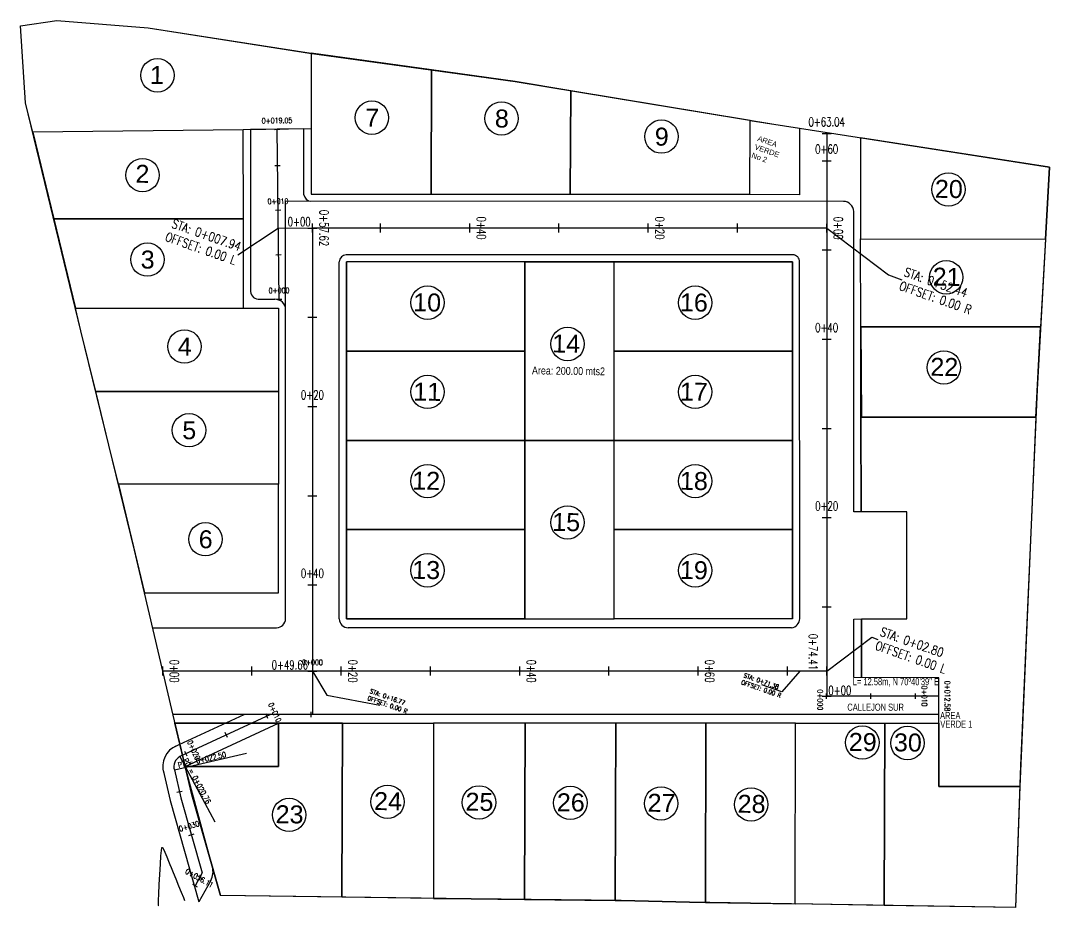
# Model space of a CAD drawing. Header units: metres. Extents: x 604533 to 608048, y 1310709 to 1311860.
# Drawn here: x 607491.9 to 607607.2, y 1311709.9 to 1311809.3 of the extents above; entities that cross this region are included whole.
import ezdxf
from ezdxf.enums import TextEntityAlignment as Align

# ---------------------------------------------------------------- set-up
doc = ezdxf.new("R2010")
doc.units = ezdxf.units.M
doc.header["$LTSCALE"] = 0.0254
doc.header["$MEASUREMENT"] = 0
for name, color, linetype in [('A CIVIL', 6, 'Continuous'), ('CVL_CUADCON_LIN', 8, 'Continuous'), ('EJE CALLE ESTE-TXT-ROAD-STAT', 7, 'Continuous'), ('EJE CALLE NORTE-TXT-ROAD-STAT', 7, 'Continuous'), ('EJE CALLE OESTE-TXT-ROAD-STAT', 7, 'Continuous'), ('EJE DE CANAL-TXT-ROAD-STAT', 7, 'Continuous'), ('EJE ED CALLE SUR-TXT-ROAD-STAT', 7, 'Continuous'), ('EJES', 30, 'Continuous'), ('LOTES', 3, 'Continuous'), ('perfiles', 3, 'Continuous'), ('POLIGONO', 4, 'Continuous'), ('ROTULOS LOTES', 1, 'Continuous'), ('STALBL', 7, 'Continuous'), ('STAPTS', 7, 'Continuous'), ('VENTANAS', 252, 'Continuous')]:
    doc.layers.add(name, color=color, linetype=linetype)
doc.styles.add('ALINEAMIENTO', font='romans.shx', dxfattribs={"width": 0.7, "height": 1})
doc.styles.add('ALINEAMIENTO 2', font='romans.shx', dxfattribs={"width": 0.7, "height": 0.6})
doc.styles.add('COTA ELE', font='romans.shx', dxfattribs={"height": 5})
doc.styles.add('ele lot', font='ARIALN.TTF', dxfattribs={"width": 0.7, "height": 0.75})
doc.styles.add('perfiles', font='romans.shx', dxfattribs={"width": 0.8, "height": 1})
doc.styles.add('ROTULOS', font='arial.ttf', dxfattribs={"height": 3})
doc.styles.get("Standard").update_dxf_attribs({"font": 'arial.ttf'})
doc.styles.add('TSN - Arial Narrow', font='ARIALN.TTF')
doc.dimstyles.new('COMEN PERFIL', dxfattribs={"dimscale": 40, "dimtxt": 5, "dimasz": 100, "dimexe": 0.005, "dimexo": 0.005, "dimgap": 0.005, "dimtad": 2, "dimzin": 0, "dimdsep": 46, "dimtxsty": 'COTA ELE', "dimcen": 0.09, "dimclrd": 1, "dimclre": 1, "dimclrt": 3, "dimadec": 0, "dimazin": 0, "dimtfac": 1, "dimtofl": 0, "dimtmove": 0, "dimatfit": 3, "dimldrblk": 'ARCHTICK', "dimfxl": 1, "dimtolj": 1, "dimtzin": 0, "dimarcsym": 0})
doc.dimstyles.new('LOTES', dxfattribs={"dimscale": 0.001, "dimtxt": 1, "dimasz": 100, "dimexe": 0.005, "dimexo": 0.005, "dimgap": 0.005, "dimtad": 2, "dimzin": 0, "dimdsep": 46, "dimtxsty": 'ALINEAMIENTO', "dimcen": 0.09, "dimclrd": 1, "dimclre": 1, "dimclrt": 3, "dimadec": 0, "dimazin": 0, "dimtfac": 1, "dimtofl": 0, "dimtmove": 0, "dimatfit": 3, "dimldrblk": 'ARCHTICK', "dimfxl": 1, "dimtolj": 1, "dimtzin": 0, "dimarcsym": 0})

# ---------------------------------------------------------------- blocks, each defined once
blk = doc.blocks.new('_ArchTick')
at = {"color": 0, "linetype": 'ByBlock', "const_width": 0.15}
blk.add_lwpolyline([(-0.5, -0.5), (0.5, 0.5)], dxfattribs=at)
blk = doc.blocks.new('lbl_tic')
blk.add_line((0, -0.04165), (0, 0.04165))
blk = doc.blocks.new('sta_tic')
blk.add_line((0, -0.04165), (0, 0.04165))

msp = doc.modelspace()

# ---------------------------------------------------------------- linework, layer by layer
for p, q in [((607517.655, 1311797.091, -0.5), (607517.675, 1311778.931, -0.5)), ((607523.65, 1311789.786, -0.5), (607523.651, 1311797.157, -0.5)), ((607521.605, 1311742.264, -0.5), (607521.612, 1311789.055, -0.5)), ((607584.115, 1311789.046, -0.5), (607521.612, 1311789.055, -0.5)), ((607585.265, 1311764.881, -0.5), (607585.268, 1311787.903, -0.5)), ((607578.424, 1311783.053, -0.5), (607528.399, 1311783.064, -0.5)), ((607527.608, 1311742.246, -0.5), (607527.613, 1311782.265, -0.5)), ((607528.417, 1311772.263, -100.5), (607528.418, 1311782.263, -100.5)), ((607548.418, 1311782.26, -100.5), (607528.418, 1311782.263, -100.5)), ((607548.417, 1311772.26, -100.5), (607548.418, 1311782.26, -100.5)), ((607548.418, 1311782.26, -100.5), (607558.418, 1311782.258, -100.5)), ((607558.417, 1311772.258, -100.5), (607558.418, 1311782.258, -100.5)), ((607578.418, 1311782.256, -100.5), (607558.418, 1311782.258, -100.5)), ((607578.412, 1311742.256, -100.5), (607578.418, 1311782.256, -100.5)), ((607579.218, 1311742.282, -0.5), (607579.209, 1311782.252, -0.5)), ((607518.714, 1311778.079, -0.5), (607520.393, 1311778.079, -0.5)), ((607586.071, 1311764.881, -100.5), (607586.072, 1311774.981, -100.5)), ((607586.072, 1311774.981, -100.5), (607606.207, 1311774.977, -100.5)), ((607606.207, 1311774.977, -100.5), (607605.819, 1311767.948, -100.5)), ((607528.415, 1311762.263, -100.5), (607528.417, 1311772.263, -100.5)), ((607548.417, 1311772.26, -100.5), (607528.417, 1311772.263, -100.5)), ((607548.415, 1311762.26, -100.5), (607548.417, 1311772.26, -100.5)), ((607558.415, 1311762.258, -100.5), (607558.417, 1311772.258, -100.5)), ((607578.417, 1311772.256, -100.5), (607558.417, 1311772.258, -100.5)), ((607605.819, 1311767.948, -100.5), (607605.684, 1311764.876, -100.5)), ((607585.267, 1311754.255, -0.5), (607585.265, 1311764.881, -0.5)), ((607605.684, 1311764.876, -100.5), (607586.071, 1311764.881, -100.5)), ((607528.414, 1311752.263, -100.5), (607528.415, 1311762.263, -100.5)), ((607548.415, 1311762.26, -100.5), (607528.415, 1311762.263, -100.5)), ((607548.414, 1311752.26, -100.5), (607548.415, 1311762.26, -100.5)), ((607548.415, 1311762.26, -100.5), (607558.415, 1311762.258, -100.5)), ((607558.414, 1311752.258, -100.5), (607558.415, 1311762.258, -100.5)), ((607578.415, 1311762.256, -100.5), (607558.415, 1311762.258, -100.5)), ((607591.217, 1311754.27, -0.5), (607585.267, 1311754.255, -0.5)), ((607591.219, 1311742.254, -0.5), (607591.217, 1311754.27, -0.5)), ((607528.412, 1311742.263, -100.5), (607528.414, 1311752.263, -100.5)), ((607548.414, 1311752.26, -100.5), (607528.414, 1311752.263, -100.5)), ((607548.412, 1311742.26, -100.5), (607548.414, 1311752.26, -100.5)), ((607558.412, 1311742.258, -100.5), (607558.414, 1311752.258, -100.5)), ((607578.414, 1311752.256, -100.5), (607558.414, 1311752.258, -100.5)), ((607506.699, 1311741.257, -0.5), (607520.604, 1311741.255, -0.5)), ((607548.412, 1311742.26, -100.5), (607528.412, 1311742.263, -100.5)), ((607578.284, 1311741.256, -0.5), (607528.624, 1311741.256, -0.5)), ((607548.412, 1311742.26, -100.5), (607558.412, 1311742.258, -100.5)), ((607578.412, 1311742.256, -100.5), (607558.412, 1311742.258, -100.5)), ((607585.27, 1311742.241, -0.5), (607591.219, 1311742.254, -0.5)), ((607585.271, 1311735.688, -0.5), (607585.27, 1311742.241, -0.5)), ((607594.787, 1311735.653, -0.5), (607585.271, 1311735.688, -0.5)), ((607594.79, 1311723.473, -0.5), (607594.787, 1311735.653, -0.5)), ((607594.788, 1311731.544, -0.5), (607508.973, 1311731.544, -0.5)), ((607594.788, 1311731.544, -0.5), (607508.973, 1311731.544, -0.5)), ((607588.691, 1311710.148, -0.5), (607588.759, 1311730.582, -0.5))]:
    msp.add_line(p, q)
at = {"ltscale": 20000}
for p, q in [((607586.071, 1311764.881, -100.5), (607586.096, 1311754.257, -0.5)), ((607586.125, 1311742.242, 112.603), (607586.141, 1311735.685, 174.333))]:
    msp.add_line(p, q, dxfattribs=at)
for points in [[(607524.457, 1311805.651), (607524.455, 1311797.169), (607516.856, 1311797.079), (607493.264, 1311796.8), (607492.465, 1311800.089), (607491.914, 1311808.727), (607495.962, 1311809.311), (607506.207, 1311808.49), (607524.457, 1311805.651)], [(607524.457, 1311805.651), (607524.455, 1311797.169), (607524.455, 1311789.865), (607537.923, 1311789.858), (607537.943, 1311803.784), (607524.457, 1311805.651)], [(607537.943, 1311803.784), (607537.923, 1311789.858), (607553.511, 1311789.85), (607553.555, 1311801.455), (607547.34, 1311802.483), (607537.943, 1311803.784)], [(607573.657, 1311798.129), (607553.555, 1311801.455), (607553.511, 1311789.85), (607573.62, 1311789.839), (607573.657, 1311798.129)], [(607607.197, 1311792.886), (607586.02, 1311796.179), (607586.019, 1311784.831), (607606.751, 1311784.817), (607607.197, 1311792.886)], [(607586.019, 1311784.831), (607606.751, 1311784.817), (607606.207, 1311774.977), (607586.072, 1311774.981), (607586.019, 1311784.831)], [(607520.818, 1311777.079), (607520.816, 1311767.749), (607500.332, 1311767.751), (607498.669, 1311774.542), (607498.052, 1311777.081), (607520.818, 1311777.079)], [(607520.815, 1311757.335), (607502.874, 1311757.337), (607501.804, 1311761.741), (607500.332, 1311767.751), (607520.816, 1311767.749), (607520.815, 1311757.335)], [(607520.811, 1311730.582), (607527.972, 1311730.582), (607527.907, 1311711.063), (607514.303, 1311711.243), (607511.092, 1311722.519), (607511.092, 1311722.519), (607510.344, 1311725.714), (607520.81, 1311725.714), (607520.811, 1311730.582)], [(607520.811, 1311730.582), (607527.972, 1311730.582), (607527.907, 1311711.063), (607514.303, 1311711.243), (607511.092, 1311722.519), (607511.092, 1311722.519), (607510.344, 1311725.714), (607520.81, 1311725.714), (607520.811, 1311730.582)], [(607527.967, 1311730.582), (607538.189, 1311730.582), (607538.18, 1311710.926), (607527.902, 1311711.063), (607527.967, 1311730.582)], [(607548.449, 1311730.582), (607538.189, 1311730.582), (607538.18, 1311710.926), (607542.403, 1311710.87), (607548.384, 1311710.802), (607548.449, 1311730.582)], [(607548.384, 1311710.802), (607558.554, 1311710.686), (607558.619, 1311730.582), (607548.449, 1311730.582), (607548.384, 1311710.802)], [(607558.554, 1311710.686), (607559.196, 1311710.678), (607566.857, 1311710.493), (607568.643, 1311710.465), (607568.709, 1311730.582), (607558.619, 1311730.582), (607558.554, 1311710.686)], [(607578.759, 1311730.582), (607568.709, 1311730.582), (607568.643, 1311710.465), (607578.693, 1311710.306), (607578.759, 1311730.582)], [(607578.759, 1311730.582), (607588.759, 1311730.582), (607588.691, 1311710.148), (607578.693, 1311710.306), (607578.759, 1311730.582)], [(607588.764, 1311730.582), (607594.793, 1311730.582), (607594.794, 1311723.473), (607603.883, 1311723.469), (607603.388, 1311709.916), (607588.696, 1311710.148), (607588.764, 1311730.582)]]:
    msp.add_lwpolyline(points)
for points in [[(607573.657, 1311798.128), (607579.205, 1311797.239), (607579.207, 1311789.793), (607573.619, 1311789.818), (607573.657, 1311798.129)], [(607528.418, 1311782.263), (607528.417, 1311772.263), (607548.417, 1311772.26), (607548.418, 1311782.26), (607528.418, 1311782.263)], [(607548.418, 1311782.26), (607548.415, 1311762.26), (607558.415, 1311762.258), (607558.418, 1311782.258), (607548.418, 1311782.26)], [(607578.418, 1311782.256), (607578.417, 1311772.256), (607558.417, 1311772.258), (607558.418, 1311782.258), (607578.418, 1311782.256)], [(607528.417, 1311772.263), (607528.415, 1311762.263), (607548.415, 1311762.26), (607548.417, 1311772.26), (607528.417, 1311772.263)], [(607578.417, 1311772.256), (607578.415, 1311762.256), (607558.415, 1311762.258), (607558.417, 1311772.258), (607578.417, 1311772.256)], [(607591.217, 1311754.27), (607586.096, 1311754.257), (607586.071, 1311764.881), (607605.684, 1311764.876), (607603.878, 1311723.469), (607594.839, 1311723.473), (607594.787, 1311735.653), (607586.141, 1311735.685), (607586.125, 1311742.242), (607591.219, 1311742.254), (607591.217, 1311754.27), (607586.096, 1311754.257)], [(607528.415, 1311762.263), (607528.414, 1311752.263), (607548.414, 1311752.26), (607548.415, 1311762.26), (607528.415, 1311762.263)], [(607548.415, 1311762.26), (607548.413, 1311742.26), (607558.412, 1311742.258), (607558.415, 1311762.258), (607548.415, 1311762.26)], [(607578.415, 1311762.256), (607578.414, 1311752.256), (607558.414, 1311752.258), (607558.415, 1311762.258), (607578.415, 1311762.255)], [(607528.414, 1311752.263), (607528.413, 1311742.263), (607548.412, 1311742.26), (607548.414, 1311752.26), (607528.414, 1311752.263)], [(607578.414, 1311752.256), (607578.412, 1311742.256), (607558.412, 1311742.258), (607558.414, 1311752.258), (607578.414, 1311752.256)]]:
    msp.add_lwpolyline(points, dxfattribs=at)
for points, elevation in [([(607523.651, 1311797.16), (607517.655, 1311797.089)], -0.5), ([(607509.204, 1311730.582), (607520.811, 1311730.582), (607520.81, 1311725.714), (607510.344, 1311725.714), (607509.204, 1311730.582)], -100.5), ([(607588.759, 1311730.582), (607594.788, 1311730.582), (607594.79, 1311723.473), (607603.878, 1311723.469), (607603.383, 1311709.916), (607588.691, 1311710.148), (607588.759, 1311730.582)], -0.5)]:
    msp.add_lwpolyline(points, dxfattribs=dict(elevation=elevation))
for centre in [(607507.243, 1311803.175, -100.5), (607531.272, 1311798.426, -100.5), (607545.807, 1311798.339, -100.5), (607563.726, 1311796.306, -100.5), (607505.578, 1311791.997, -100.5), (607595.878, 1311790.38, -100.5), (607506.122, 1311782.529, -100.5), (607595.633, 1311780.535, -100.5), (607537.51, 1311777.696, -100.5), (607567.51, 1311777.692, -100.5), (607510.267, 1311772.782, -100.5), (607553.197, 1311773.063, -100.5), (607595.371, 1311770.434, -100.5), (607537.509, 1311767.696, -100.5), (607567.509, 1311767.692, -100.5), (607510.783, 1311763.4, -100.5), (607537.507, 1311757.696, -100.5), (607567.507, 1311757.692, -100.5), (607553.195, 1311753.063, -100.5), (607512.621, 1311751.182, -100.5), (607537.506, 1311747.696, -100.5), (607567.506, 1311747.692, -100.5), (607586.231, 1311728.395), (607591.287, 1311728.342), (607533.031, 1311721.758, -100.5), (607543.281, 1311721.689, -100.5), (607553.514, 1311721.627, -100.5), (607563.683, 1311721.569, -100.5), (607573.773, 1311721.459, -100.5), (607522.002, 1311720.289, -100.5)]:
    msp.add_circle(centre, 1.872)
for centre, radius, start, end in [((607524.503, 1311789.915, -0.5), 0.862, 188.62226, 266.14723), ((607584.088, 1311787.866, -0.5), 1.181, 1.72791, 88.67554), ((607528.454, 1311782.224, -0.5), 0.842, 93.76453, 177.24894), ((607578.442, 1311782.285, -0.5), 0.767, 357.54401, 91.33624), ((607518.618, 1311779.022, -0.5), 0.947, 185.47916, 275.80889), ((607520.402, 1311776.87, -0.5), 1.209, 1.74104, 90.41357), ((607578.171, 1311742.297, -0.5), 1.047, 276.19292, 359.21691), ((607520.558, 1311742.302, -0.5), 1.048, 272.55623, 357.93045), ((607528.657, 1311742.306, -0.5), 1.051, 183.24993, 268.20923)]:
    msp.add_arc(centre, radius, start, end)
at = {"layer": 'A CIVIL', "ltscale": 20000}
for p, q in [((607520.878, 1311778.079, -0.5), (607520.653, 1311797.124, -0.5)), ((607524.613, 1311786.06, -100.5), (607520.784, 1311786.015, -0.5))]:
    msp.add_line(p, q, dxfattribs=at)
at = {"layer": 'A CIVIL'}
for p, q in [((607582.236, 1311796.649, -0.5), (607582.243, 1311733.605, -0.5)), ((607524.613, 1311786.06, -0.5), (607524.606, 1311736.4, -0.5)), ((607582.237, 1311786.049, -0.5), (607524.613, 1311786.06, -0.5)), ((607582.243, 1311736.4, -0.5), (607507.836, 1311736.4, -0.5)), ((607594.787, 1311733.605, -0.5), (607582.203, 1311733.605, -0.5))]:
    msp.add_line(p, q, dxfattribs=at)
at = {"layer": 'A CIVIL', "ltscale": 20000, "elevation": -0.5}
msp.add_lwpolyline([(607509.199, 1311730.58), (607511.092, 1311722.519), (607514.298, 1311711.243)], dxfattribs=at)
at = {"layer": 'CVL_CUADCON_LIN', "ltscale": 0.5, "flags": 128}
for points in [[(607516.88, 1311787.079), (607516.856, 1311797.079), (607493.264, 1311796.8), (607495.624, 1311787.082), (607516.88, 1311787.079)], [(607516.878, 1311777.079), (607516.88, 1311787.079), (607495.624, 1311787.082), (607498.052, 1311777.081), (607516.878, 1311777.079)], [(607520.813, 1311745.186), (607520.815, 1311757.335), (607502.893, 1311757.342), (607505.783, 1311745.187), (607520.813, 1311745.186)]]:
    msp.add_lwpolyline(points, dxfattribs=at)
at = {"layer": 'EJES', "ltscale": 20000}
for p, q in [((607513.405, 1311714.435, -100.5), (607510.344, 1311725.714, -100.5)), ((607513.222, 1311712.938, -100.5), (607511.898, 1311710.56, -100.5))]:
    msp.add_line(p, q, dxfattribs=at)
at = {"layer": 'EJES', "ltscale": 20000, "elevation": -100.5}
msp.add_lwpolyline([(607524.607, 1311736.4), (607524.607, 1311731.544), (607519.918, 1311731.544), (607509.748, 1311726.815, 0.3637158), (607509.151, 1311725.324), (607509.882, 1311722.205), (607512.274, 1311713.805), (607511.463, 1311712.348)], format="xyb", dxfattribs=at)
at = {"layer": 'EJES', "ltscale": 20000}
msp.add_arc((607511.475, 1311713.911, -100.5), 2, 330.89543, 15.18321, dxfattribs=at)
at = {"layer": 'LOTES', "ltscale": 20000}
for p, q in [((607509.194, 1311727.936, -100.5), (607516.953, 1311731.544, -100.5)), ((607510.344, 1311725.714, -100.5), (607520.811, 1311730.581, -100.5))]:
    msp.add_line(p, q, dxfattribs=at)
at = {"layer": 'LOTES', "color": 0, "ltscale": 20000}
msp.add_lwpolyline([(607586.072, 1311774.981), (607586.127, 1311764.881), (607605.679, 1311764.876), (607606.202, 1311774.977), (607586.072, 1311774.981)], dxfattribs=at)
at = {"layer": 'LOTES', "ltscale": 20000, "elevation": -100.5}
msp.add_lwpolyline([(607507.874, 1311725.295), (607508.671, 1311721.891), (607511.898, 1311710.56)], dxfattribs=at)
at = {"layer": 'LOTES', "ltscale": 20000}
msp.add_arc((607510.339, 1311725.714, -100.5), 2.5, 111.65669, 198.17, dxfattribs=at)
at = {"layer": 'perfiles', "color": 1, "ltscale": 20000}
msp.add_line((607527.967, 1311730.582, -0.5), (607509.199, 1311730.58, -0.5), dxfattribs=at)
at = {"layer": 'POLIGONO', "ltscale": 20000}
msp.add_polyline3d([(607514.298, 1311711.243, -0.5), (607511.087, 1311722.519, -0.5), (607504.661, 1311749.959, -0.5), (607501.799, 1311761.742, -0.5), (607498.664, 1311774.542, -0.5), (607492.46, 1311800.089, -0.5), (607491.909, 1311808.727, -0.5), (607495.957, 1311809.311, -0.5), (607506.202, 1311808.49, -0.5), (607524.28, 1311805.675, -0.5), (607547.335, 1311802.483, -0.5), (607576.316, 1311797.688, -0.5), (607607.192, 1311792.886, -0.5), (607605.814, 1311767.948, -0.5), (607603.964, 1311725.823, -0.5), (607603.383, 1311709.916, -0.5), (607566.857, 1311710.493, -0.5), (607559.196, 1311710.678, -0.5), (607542.403, 1311710.87, -0.5), (607514.298, 1311711.243, -0.5)], dxfattribs=at)
at = {"layer": 'POLIGONO', "color": 6, "ltscale": 20000}
msp.add_polyline3d([(607507.345, 1311710.076, 0), (607507.349, 1311710.14, 0), (607507.359, 1311710.321, 0), (607507.377, 1311710.711, 0), (607507.408, 1311711.406, 0), (607507.456, 1311712.467, 0), (607507.512, 1311713.623, 0), (607507.573, 1311714.746, 0), (607507.637, 1311715.709, 0), (607507.689, 1311716.278, 0), (607507.727, 1311716.546, 0), (607507.751, 1311716.632, 0), (607507.763, 1311716.645, 0), (607507.784, 1311716.641, 0), (607507.835, 1311716.594, 0), (607507.931, 1311716.436, 0), (607508.084, 1311716.108, 0), (607508.291, 1311715.599, 0), (607508.484, 1311715.099, 0), (607508.63, 1311714.733, 0), (607508.77, 1311714.399, 0), (607509.008, 1311713.826, 0), (607509.304, 1311713.109, 0), (607509.619, 1311712.344, 0), (607509.915, 1311711.625, 0), (607510.153, 1311711.047, 0), (607510.293, 1311710.705, 0)], dxfattribs=at)
at = {"layer": 'STAPTS', "ltscale": 20000}
for p, q in [((607509.151, 1311725.324, -100.5), (607517.233, 1311727.217, -100.5)), ((607509.748, 1311726.815, -100.5), (607513.673, 1311719.502, -100.5))]:
    msp.add_line(p, q, dxfattribs=at)

# ---------------------------------------------------------------- block references
at = {"layer": 'EJE CALLE ESTE-TXT-ROAD-STAT', "ltscale": 20000, "xscale": 12.00480192077655, "yscale": 12.00480192078453, "zscale": 12.0048019207683, "rotation": 270.0064744918002}
for name, p in [('lbl_tic', (607582.236, 1311796.649, -100.5)), ('lbl_tic', (607582.236, 1311793.605, -100.5)), ('sta_tic', (607582.237, 1311783.605, -100.5)), ('lbl_tic', (607582.239, 1311773.605, -100.5)), ('sta_tic', (607582.24, 1311763.605, -100.5)), ('lbl_tic', (607582.241, 1311753.605, -100.5)), ('sta_tic', (607582.242, 1311743.605, -100.5)), ('lbl_tic', (607582.243, 1311733.605, -100.5))]:
    msp.add_blockref(name, p, dxfattribs=at)
at = {"layer": 'EJE CALLE NORTE-TXT-ROAD-STAT', "ltscale": 20000, "xscale": 12.00480192077016, "yscale": 12.00480192078453, "zscale": 12.0048019207683, "rotation": 359.9890307544471}
for name, p in [('lbl_tic', (607524.613, 1311786.06, -100.5)), ('sta_tic', (607532.237, 1311786.059, -100.5)), ('lbl_tic', (607542.237, 1311786.057, -100.5)), ('sta_tic', (607552.237, 1311786.055, -100.5)), ('lbl_tic', (607562.237, 1311786.053, -100.5)), ('sta_tic', (607572.237, 1311786.051, -100.5)), ('lbl_tic', (607582.237, 1311786.049, -100.5))]:
    msp.add_blockref(name, p, dxfattribs=at)
at = {"layer": 'EJE CALLE OESTE-TXT-ROAD-STAT', "ltscale": 20000, "xscale": 12.00480192079563, "yscale": 12.00480192078453, "zscale": 12.0048019207683, "rotation": 269.9917498034417}
for name, p in [('lbl_tic', (607524.613, 1311786.06, -100.5)), ('sta_tic', (607524.611, 1311776.06, -100.5)), ('lbl_tic', (607524.61, 1311766.06, -100.5)), ('sta_tic', (607524.608, 1311756.06, -100.5)), ('lbl_tic', (607524.607, 1311746.06, -100.5)), ('lbl_tic', (607524.606, 1311736.4, -100.5))]:
    msp.add_blockref(name, p, dxfattribs=at)
at = {"layer": 'EJE DE CANAL-TXT-ROAD-STAT', "ltscale": 20000, "xscale": 12.00480192075802, "yscale": 12.00480192078453, "zscale": 12.0048019207683, "rotation": 269.9926684648054}
msp.add_blockref('lbl_tic', (607524.606, 1311736.4, -100.5), dxfattribs=at)
at = {"layer": 'EJE ED CALLE SUR-TXT-ROAD-STAT', "ltscale": 20000, "xscale": 12.00480192078976, "yscale": 12.00480192078453, "zscale": 12.0048019207683, "rotation": 359.9999999983331}
for name, p in [('lbl_tic', (607507.836, 1311736.4, -100.5)), ('sta_tic', (607517.836, 1311736.4, -100.5)), ('lbl_tic', (607527.836, 1311736.4, -100.5)), ('sta_tic', (607537.836, 1311736.4, -100.5)), ('lbl_tic', (607547.836, 1311736.4, -100.5)), ('sta_tic', (607557.836, 1311736.4, -100.5)), ('lbl_tic', (607567.836, 1311736.4, -100.5)), ('sta_tic', (607577.836, 1311736.4, -100.5)), ('lbl_tic', (607582.243, 1311736.4, -100.5))]:
    msp.add_blockref(name, p, dxfattribs=at)
at = {"layer": 'STALBL', "ltscale": 20000, "yscale": 7.202881152459732, "zscale": 7.202881152460989}
for name, p, xscale, rotation in [('lbl_tic', (607520.653, 1311797.124, -100.5), 7.202881152449601, 270.6776567887571), ('sta_tic', (607520.701, 1311793.078, -100.5), 7.202881152449601, 270.6776567887571), ('lbl_tic', (607520.76, 1311788.078, -100.5), 7.202881152449601, 270.6776567887571), ('sta_tic', (607520.819, 1311783.078, -100.5), 7.202881152449601, 270.6776567887571), ('lbl_tic', (607520.878, 1311778.079, -100.5), 7.202881152449601, 270.6776567887571), ('lbl_tic', (607524.607, 1311736.4, -100.5), 7.202881152450573, 269.999999999074), ('lbl_tic', (607582.203, 1311733.605, -100.5), 7.202881152450573, 359.999999999537), ('sta_tic', (607587.203, 1311733.605, -100.5), 7.202881152450573, 359.999999999537), ('lbl_tic', (607592.203, 1311733.605, -100.5), 7.202881152450573, 359.999999999537), ('lbl_tic', (607594.787, 1311733.605, -100.5), 7.202881152450573, 359.999999999537), ('lbl_tic', (607519.505, 1311731.352, -100.5), 7.202881152436276, 24.93908621878773), ('sta_tic', (607524.462, 1311731.544, -100.5), 7.202881152450573, 359.9999999986109), ('sta_tic', (607514.971, 1311729.244, -100.5), 7.202881152436276, 24.93908621878773), ('lbl_tic', (607510.437, 1311727.136, -100.5), 7.202881152436276, 24.93908621878773), ('sta_tic', (607509.72, 1311722.894, -100.5), 7.202881152476059, 283.1812307941397), ('lbl_tic', (607511.057, 1311718.077, -100.5), 7.202881152433312, 285.8954338229726), ('sta_tic', (607512.003, 1311713.317, -100.5), 7.202881152469516, 60.895433824152), ('lbl_tic', (607511.463, 1311712.348, -100.5), 7.202881152469516, 60.895433824152)]:
    msp.add_blockref(name, p, dxfattribs=dict(at, xscale=xscale, rotation=rotation))

# ---------------------------------------------------------------- texts
at = {"ltscale": 20000, "insert": (607574.619, 1311796.42, -100.5), "char_height": 0.6, "width": 4.41792, "attachment_point": 1, "rotation": 340.67761}
msp.add_mtext('AREA VERDE \\PNo 2', dxfattribs=at)
at = {"linetype": 'Continuous', "lineweight": 25, "ltscale": 0.1, "insert": (607547.472, 1311770.559, -100.5), "char_height": 0.87404, "width": 14.13316, "attachment_point": 1, "rotation": 359.25307, "style": 'TSN - Arial Narrow'}
msp.add_mtext('\\pi-2.62211,l4.37019,t4.37019;Area: 200.00 mts2', dxfattribs=at)
at = {"layer": 'A CIVIL', "ltscale": 20000, "style": 'perfiles', "width": 0.8}
msp.add_text('STA: 0+007.94', height=1, rotation=340.67761, dxfattribs=at).set_placement((607516.299, 1311783.188, -100.5), align=Align.BOTTOM_RIGHT)
msp.add_text('OFFSET: 0.00 L', height=1, rotation=340.67761, dxfattribs=at).set_placement((607516.189, 1311782.873, -100.5), align=Align.TOP_RIGHT)
at = {"layer": 'EJE CALLE ESTE-TXT-ROAD-STAT', "ltscale": 20000, "style": 'ALINEAMIENTO', "width": 0.7}
for s, p in [('0+63.04', (607582.236, 1311797.149, -100.5)), ('0+60', (607582.236, 1311794.105, -100.5)), ('0+40', (607582.239, 1311774.105, -100.5)), ('0+20', (607582.241, 1311754.105, -100.5)), ('0+00', (607583.712, 1311733.438, -100.5))]:
    msp.add_text(s, height=1, rotation=0.00647, dxfattribs=at).set_placement(p, align=Align.BOTTOM_CENTER)
at = {"layer": 'EJE CALLE NORTE-TXT-ROAD-STAT', "ltscale": 20000, "style": 'ALINEAMIENTO', "width": 0.7}
for s, p in [('0+57.62', (607525.113, 1311786.06, -100.5)), ('0+40', (607542.737, 1311786.057, -100.5)), ('0+20', (607562.737, 1311786.053, -100.5)), ('0+00', (607582.737, 1311786.049, -100.5))]:
    msp.add_text(s, height=1, rotation=269.98903, dxfattribs=at).set_placement(p, align=Align.BOTTOM_CENTER)
at = {"layer": 'EJE CALLE OESTE-TXT-ROAD-STAT', "ltscale": 20000, "style": 'ALINEAMIENTO', "width": 0.7}
for s, p in [('0+00', (607523.125, 1311785.964, -100.5)), ('0+20', (607524.61, 1311766.56, -100.5)), ('0+40', (607524.607, 1311746.56, -100.5)), ('0+49.66', (607522.08, 1311736.291, -100.5))]:
    msp.add_text(s, height=1, rotation=359.99175, dxfattribs=at).set_placement(p, align=Align.BOTTOM_CENTER)
at = {"layer": 'EJE ED CALLE SUR-TXT-ROAD-STAT', "ltscale": 20000, "style": 'ALINEAMIENTO', "width": 0.7}
for s, p in [('0+74.41', (607579.92, 1311738.548, -100.5)), ('0+00', (607508.336, 1311736.4, -100.5)), ('0+20', (607528.336, 1311736.4, -100.5)), ('0+40', (607548.336, 1311736.4, -100.5)), ('0+60', (607568.336, 1311736.4, -100.5))]:
    msp.add_text(s, height=1, rotation=270, dxfattribs=at).set_placement(p, align=Align.BOTTOM_CENTER)
at = {"layer": 'perfiles', "ltscale": 20000, "style": 'perfiles', "width": 0.8}
for s, height, p in [('STA: 0+52.44', 1, (607590.722, 1311780.43, -100.5)), ('STA: 0+02.80', 1, (607588.035, 1311740.113, -100.5)), ('STA: 0+16.77', 0.5, (607530.951, 1311733.809, -100.5))]:
    msp.add_text(s, height=height, rotation=340.67761, dxfattribs=at).set_placement(p, align=Align.BOTTOM_LEFT)
for s, height, p in [('OFFSET: 0.00 R', 1, (607590.612, 1311780.115, -100.5)), ('OFFSET: 0.00 L', 1, (607587.924, 1311739.799, -100.5)), ('OFFSET: 0.00 R', 0.5, (607530.895, 1311733.652, -100.5))]:
    msp.add_text(s, height=height, rotation=340.67761, dxfattribs=at).set_placement(p, align=Align.TOP_LEFT)
at = {"layer": 'perfiles', "color": 1, "ltscale": 20000, "style": 'perfiles', "width": 0.8}
msp.add_text('OFFSET: 0.00 R', height=0.5, rotation=340.67761, dxfattribs=at).set_placement((607572.779, 1311735.428, -100.5), align=Align.TOP_LEFT)
msp.add_text('STA: 0+71.38', height=0.5, rotation=340.67761, dxfattribs=at).set_placement((607572.834, 1311735.585, -100.5), align=Align.BOTTOM_LEFT)
at = {"layer": 'ROTULOS LOTES', "style": 'ROTULOS'}
for s, height, p in [('1', 2.014, (607506.398, 1311802.218, -100.5)), ('7', 2.014, (607530.507, 1311797.425, -100.5)), ('8', 2.014, (607545.042, 1311797.339, -100.5)), ('9', 2.014, (607562.962, 1311795.305, -100.5)), ('2', 2.014, (607504.768, 1311791.139, -100.5)), ('20', 2.0142, (607594.35, 1311789.454, -100.5)), ('3', 2.014, (607505.357, 1311781.529, -100.5)), ('21', 2.0142, (607594.105, 1311779.609, -100.5)), ('10', 2.0142, (607535.89, 1311776.736, -100.5)), ('16', 2.0142, (607565.781, 1311776.728, -100.5)), ('4', 2.014, (607509.502, 1311771.782, -100.5)), ('14', 2.0142, (607551.472, 1311772.119, -100.5)), ('22', 2.0142, (607593.843, 1311769.508, -100.5)), ('11', 2.0142, (607535.907, 1311766.726, -100.5)), ('17', 2.0142, (607565.779, 1311766.728, -100.5)), ('5', 2.014, (607510.019, 1311762.399, -100.5)), ('12', 2.0142, (607535.782, 1311756.752, -100.5)), ('18', 2.0142, (607565.778, 1311756.728, -100.5)), ('15', 2.0142, (607551.469, 1311752.119, -100.5)), ('6', 2.014, (607511.856, 1311750.181, -100.5)), ('13', 2.0142, (607535.78, 1311746.752, -100.5)), ('19', 2.0142, (607565.776, 1311746.728, -100.5)), ('29', 2.0142, (607584.703, 1311727.469)), ('30', 2.0142, (607589.759, 1311727.416)), ('24', 2.0142, (607531.503, 1311720.832, -100.5)), ('25', 2.0142, (607541.753, 1311720.763, -100.5)), ('26', 2.0142, (607551.985, 1311720.701, -100.5)), ('27', 2.0142, (607562.155, 1311720.643, -100.5)), ('28', 2.0142, (607572.245, 1311720.533, -100.5)), ('23', 2.0142, (607520.474, 1311719.363, -100.5))]:
    msp.add_text(s, height=height, rotation=359.25307, dxfattribs=at).set_placement(p)
at = {"layer": 'STALBL', "ltscale": 20000, "style": 'ALINEAMIENTO 2', "width": 0.7}
for s, rotation, p in [('0+019.05', 0.67766, (607520.647, 1311797.624, -100.5)), ('0+010', 0.67766, (607520.754, 1311788.578, -100.5)), ('0+000', 0.67766, (607520.872, 1311778.579, -100.5)), ('0+010', 270, (607592.703, 1311733.605, -100.5)), ('0+012.58', 270, (607595.287, 1311733.605, -100.5)), ('0+000', 270, (607581.03, 1311733.19, -100.5)), ('0+010', 294.93909, (607519.958, 1311731.563, -100.5)), ('0+020', 294.93909, (607510.89, 1311727.347, -100.5)), ('0+030', 15.89543, (607510.92, 1311718.558, -100.5)), ('0+036.11', 330.89543, (607511.706, 1311712.785, -100.5))]:
    msp.add_text(s, height=0.6, rotation=rotation, dxfattribs=at).set_placement(p, align=Align.BOTTOM_CENTER)
msp.add_text('0+000', height=0.6, dxfattribs=at).set_placement((607524.607, 1311736.9, -100.5), align=Align.BOTTOM_CENTER)
at = {"layer": 'STAPTS', "ltscale": 20000, "style": 'ALINEAMIENTO 2', "width": 0.7}
for s, rotation, p in [('PT = 0+022.50', 13.18123, (607509.655, 1311725.365, -100.5)), ('PC = 0+020.76', 298.22149, (607509.918, 1311726.339, -100.5))]:
    msp.add_text(s, height=0.6, rotation=rotation, dxfattribs=at).set_placement(p, align=Align.BOTTOM_LEFT)
at = {"layer": 'VENTANAS', "color": 1, "ltscale": 20000, "style": 'ele lot', "width": 0.8}
for s, p in [(' L= 12.58m, N 70º40\'39" E', (607584.932, 1311734.823)), ('CALLEJON SUR', (607584.553, 1311731.959)), ('AREA ', (607594.943, 1311731.017)), ('VERDE 1', (607594.971, 1311730.053))]:
    msp.add_text(s, height=0.8, dxfattribs=at).set_placement(p)

# ---------------------------------------------------------------- leaders
at = {"layer": 'A CIVIL', "ltscale": 20000}
msp.add_leader([(607520.784, 1311786.015, -0.5), (607516.244, 1311783.03, -0.5)], dimstyle='LOTES', dxfattribs=at)
at = {"layer": 'perfiles', "ltscale": 20000}
for points in [[(607582.237, 1311786.049, -0.5), (607589.171, 1311780.797, -0.5), (607590.667, 1311780.272, -0.5)], [(607582.243, 1311736.4, -100.5), (607587.299, 1311740.195, -100.5), (607587.979, 1311739.956, -100.5)], [(607524.606, 1311736.4, -100.5), (607526.236, 1311733.691, -100.5), (607532.175, 1311732.579, -100.5)]]:
    msp.add_leader(points, dimstyle='COMEN PERFIL', override={"dimscale": 0.001, "dimtxt": 0.6, "dimtxsty": 'ALINEAMIENTO'}, dxfattribs=at)
at = {"layer": 'perfiles', "color": 1, "ltscale": 20000}
msp.add_leader([(607579.218, 1311736.4, -0.5), (607577.194, 1311734.085, -0.5), (607574.963, 1311734.874, -0.5)], dimstyle='COMEN PERFIL', override={"dimscale": 0.001, "dimtxt": 0.6, "dimtxsty": 'ALINEAMIENTO'}, dxfattribs=at)

doc.saveas('drawing.dxf')
